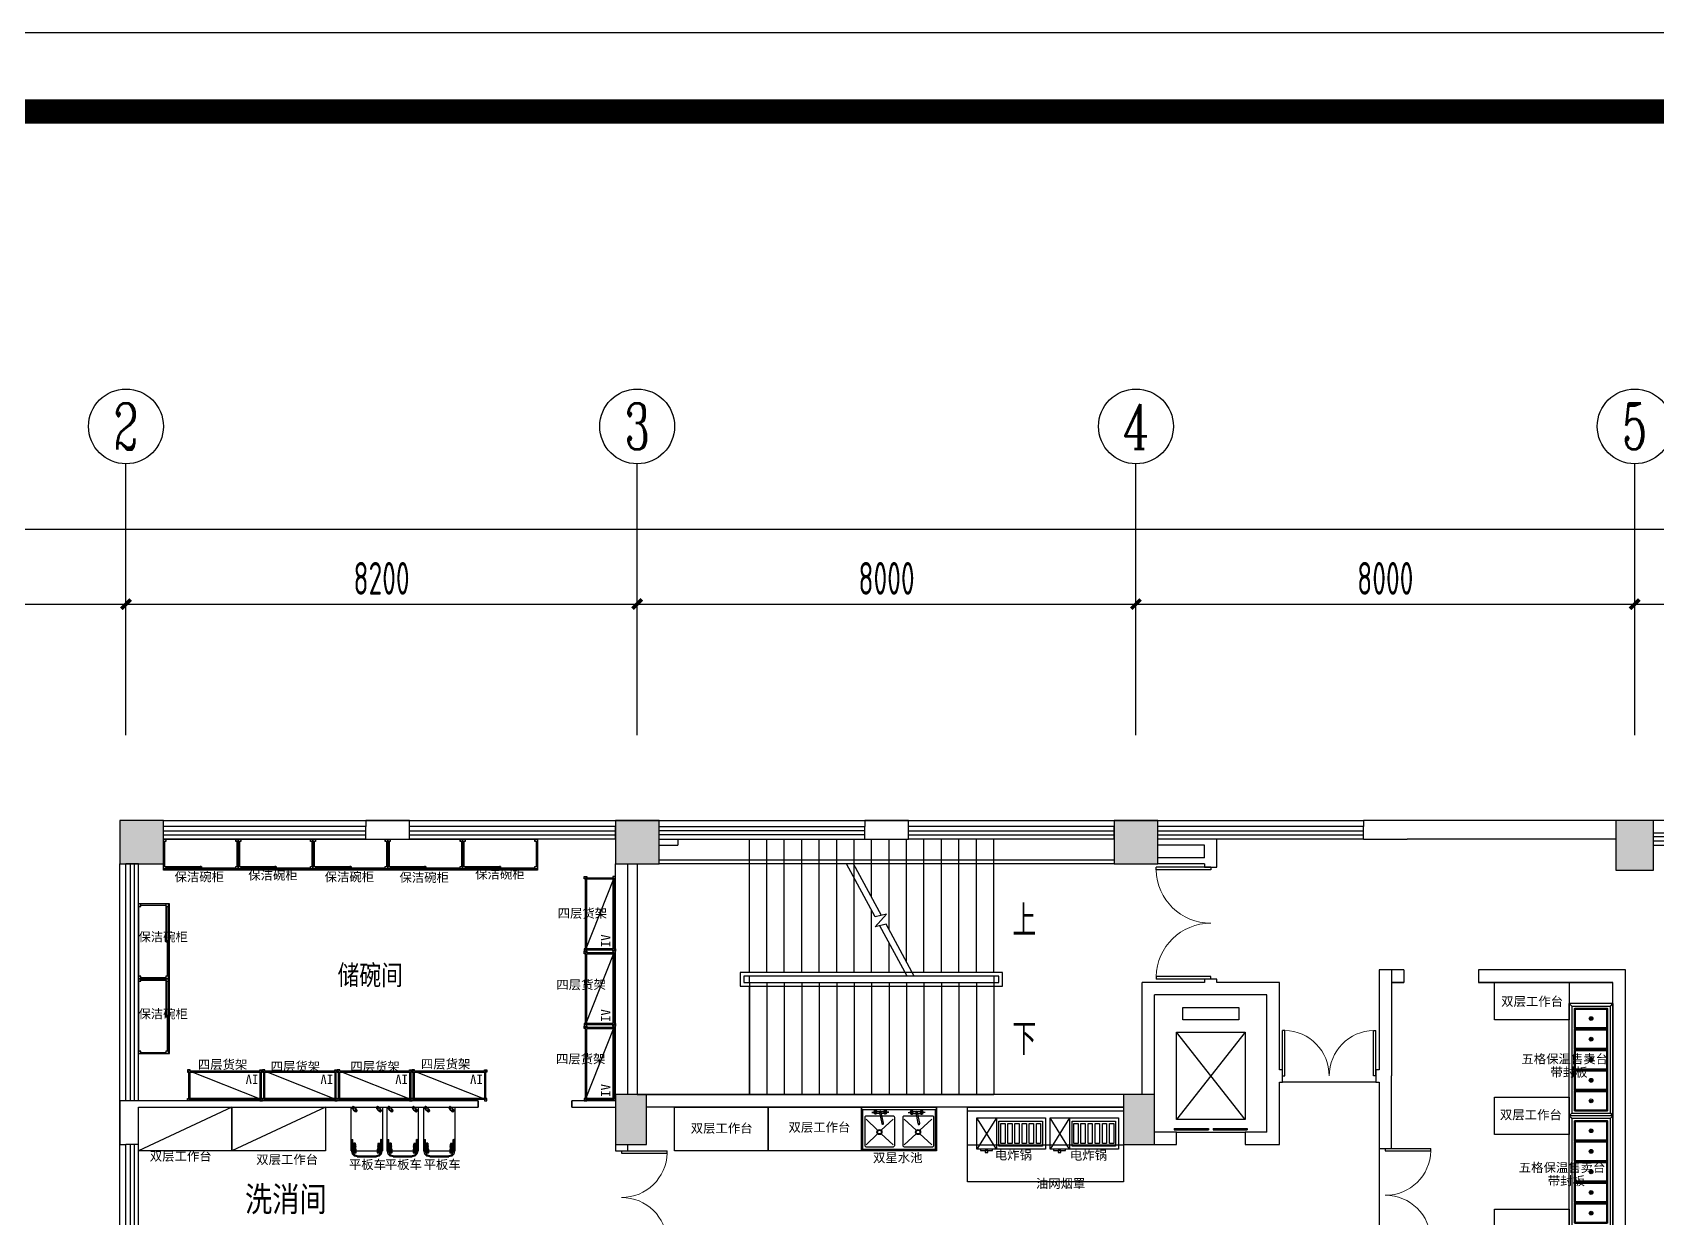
# Model space of a CAD drawing. Extents: x 1159254 to 1730927, y -477824 to -383968.
# Drawn here: x 1403470 to 1429519, y -402977 to -383968 of the extents above; entities that cross this region are included whole.
import ezdxf
from ezdxf.enums import TextEntityAlignment as Align

# ---------------------------------------------------------------- set-up
doc = ezdxf.new("R2010")
doc.units = 0
doc.header["$LTSCALE"] = 1000
for name, pattern in [('DASH', [0.35, 0.25, -0.1]), ('DASHEDX2', [1.5, 1, -0.5]), ('DIVIDE', [31.75, 12.7, -6.35, 0, -6.35, 0, -6.35])]:
    doc.linetypes.add(name, pattern=pattern)
for name, color, linetype in [('AXIS', 3, 'Continuous'), ('AXIS_TEXT', 7, 'Continuous'), ('COLUMN', 2, 'Continuous'), ('DIM_SYMB', 3, 'Continuous'), ('EVTR', 4, 'Continuous'), ('PUB_HATCH', 8, 'Continuous'), ('PUB_TEXT', 7, 'Continuous'), ('ROOM_NAME', 7, 'Continuous'), ('SB', 7, 'Continuous'), ('STAIR', 4, 'Continuous'), ('WALL', 6, 'Continuous'), ('WINDOW', 4, 'Continuous'), ('WS_厨房设备', 1, 'Continuous'), ('产品文字', 7, 'Continuous'), ('厨房布置', 4, 'Continuous'), ('厨房设备', 7, 'Continuous'), ('外框', 7, 'Continuous'), ('布局', 7, 'Continuous')]:
    doc.layers.add(name, color=color, linetype=linetype)
doc.styles.add('_TCH_AXIS', font='COMPLEX', dxfattribs={"width": 0.8, "bigfont": 'TSSDCHN'})
doc.styles.add('_TCH_DIM', font='TSSDENG', dxfattribs={"width": 0.8, "bigfont": 'TSSDCHN'})
doc.styles.add('_TCH_DIM_T3', font='TSSDENG', dxfattribs={"width": 0.64, "bigfont": 'TSSDCHN'})
doc.styles.add('COMPLEX', font='COMPLEX')
doc.styles.get("Standard").update_dxf_attribs({"font": '', "width": 0.8})
doc.styles.add('WMF-宋体1', font='')
doc.styles.add('宋体', font='', dxfattribs={"width": 0.8})
doc.styles.get('Standard').set_extended_font_data('SimSun')
doc.styles.get('WMF-宋体1').set_extended_font_data('SimSun')
doc.styles.get('宋体').set_extended_font_data('NSimSun')
doc.dimstyles.new('_TCH_ARCH&&150', dxfattribs={"dimtxt": 525, "dimasz": 150, "dimexe": 375, "dimexo": 450, "dimgap": 150, "dimtad": 1, "dimdec": 0, "dimzin": 0, "dimdsep": 46, "dimtxsty": '_TCH_DIM_T3', "dimblk": 'ARCHTICK', "dimcen": 0.09, "dimclrt": 7, "dimazin": 2, "dimtfac": 1, "dimtdec": 0, "dimtix": 1, "dimtmove": 2, "dimatfit": 3, "dimfxl": 0, "dimtolj": 1, "dimtzin": 0, "dimarcsym": 0})

# ---------------------------------------------------------------- blocks, each defined once
blk = doc.blocks.new('A$C0C1A3934')
at = {"color": 1}
blk.add_line((312, 0), (312, 500), dxfattribs=at)
for points in [[(248, 500), (57, 500), (57, 521), (248, 521)], [(175, 521), (130, 521), (130, 555), (175, 555)]]:
    blk.add_lwpolyline(points, close=True, dxfattribs=at)
at = {"layer": 'SB', "color": 1}
for points in [[(1100, 500), (0, 500), (0, 0), (1100, 0)], [(1050, 450), (353, 450), (353, 50), (1050, 50)], [(450, 407), (382, 407), (382, 90), (450, 90)], [(564, 407), (496, 407), (496, 90), (564, 90)], [(678, 407), (610, 407), (610, 90), (678, 90)], [(792, 407), (725, 407), (725, 90), (792, 90)], [(907, 407), (839, 407), (839, 90), (907, 90)], [(1021, 407), (953, 407), (953, 90), (1021, 90)]]:
    blk.add_lwpolyline(points, close=True, dxfattribs=at)
at = {"layer": '布局', "color": 1, "linetype": 'DASHEDX2', "ltscale": 50}
for p, q in [((312, 500), (0, 0)), ((312, 0), (0, 500))]:
    blk.add_line(p, q, dxfattribs=at)
blk = doc.blocks.new('水龙头')
at = {"color": 252}
for p, q in [((-136, -15), (-90, -14)), ((-136, -18), (-90, -19)), ((-52, -2), (-4, -2)), ((-52, -31), (-6, -31)), ((4, -2), (51, -2)), ((12, -31), (51, -31)), ((23, -194), (26, -209)), ((49, -204), (46, -189)), ((136, -15), (90, -14)), ((136, -18), (90, -19))]:
    blk.add_line(p, q, dxfattribs=at)
for points in [[(13, -7), (0, 0), (-14, -8), (-14, -25), (-7, -29)], [(11, -26), (13, -25), (13, -7)]]:
    blk.add_lwpolyline(points, dxfattribs=at)
blk.add_lwpolyline([(26, -194), (-9, -18, -1.00756), (9, -15), (43, -190)], format="xyb", dxfattribs=at)
for centre in [(-78, -16), (77, -16)]:
    blk.add_circle(centre, 10.9, dxfattribs=at)
for centre, radius, start, end in [((-78, -16), 27.5, 36.2116, 175.3449), ((77, -16), 27.5, 4.6931, 143.7884), ((-136, -16), 1, 91.3387, 171.564), ((-132, -16), 4.53, 171.564, 188.436), ((-136, -17), 1, 188.436, 268.6613), ((-78, -16), 27.5, 184.6551, 323.7884), ((-78, -16), 16, 189.0003, 170.9997), ((-77, -16), 12.9, 168.3562, 191.6438), ((-52, 3), 5, 216.2116, 270), ((-52, -36), 5, 90, 143.7884), ((51, 3), 5, 270, 323.7884), ((51, -36), 5, 36.2116, 90), ((77, -16), 27.5, 216.2116, 355.3069), ((77, -16), 16, 9.0664, 350.9336), ((77, -16), 12.9, 348.3562, 11.6438), ((136, -16), 1, 8.436, 88.6613), ((136, -17), 1, 271.3387, 351.564), ((132, -16), 4.53, 351.564, 8.436)]:
    blk.add_arc(centre, radius, start, end, dxfattribs=at)
for centre, start_param, end_param in [((34, -192), 5.611234, 10.096729), ((34, -190), 6.955136, 8.752827), ((37, -206), 0, 3.141593)]:
    blk.add_ellipse(centre, major_axis=(-11.3, -2.2), ratio=0.233596, start_param=start_param, end_param=end_param, dxfattribs=at)
blk = doc.blocks.new('Custom_37')
at = {"color": 252, "linetype": 'Continuous', "ltscale": 2}
for p, q in [((30, 680), (10, 700)), ((1190, 680), (1210, 700))]:
    blk.add_line(p, q, dxfattribs=at)
at = {"color": 252}
for p, q in [((85, 605), (277, 428)), ((333, 428), (525, 605)), ((705, 605), (897, 428)), ((953, 428), (1135, 605)), ((85, 195), (277, 372)), ((333, 372), (530, 195)), ((705, 195), (897, 372)), ((953, 372), (1135, 195))]:
    blk.add_line(p, q, dxfattribs=at)
for points in [[(10, 700), (1210, 700), (1210, 0), (10, 0)], [(10, 0), (1210, 0), (1210, 40), (10, 40)]]:
    blk.add_lwpolyline(points, close=True)
at = {"color": 252, "linetype": 'Continuous', "ltscale": 2}
blk.add_lwpolyline([(30, 40), (30, 680), (1190, 680), (1190, 40)], dxfattribs=at)
at = {"color": 30}
for points in [[(530, 635), (70, 635, 0.414214), (50, 615), (50, 165, 0.414214), (70, 145), (530, 145, 0.414214), (550, 165), (550, 615, 0.414214)], [(1140, 635), (700, 635, 0.414214), (680, 615), (680, 165, 0.414214), (700, 145), (1140, 145, 0.414214), (1160, 165), (1160, 615, 0.414214)]]:
    blk.add_lwpolyline(points, format="xyb", close=True, dxfattribs=at)
at = {"color": 252}
for centre, radius in [((305, 400), 40), ((305, 400), 30), ((925, 400), 40), ((925, 400), 30)]:
    blk.add_circle(centre, radius, dxfattribs=at)
at = {"color": 1, "rotation": 180}
for p in [(327, 69), (909, 67)]:
    blk.add_blockref('水龙头', p, dxfattribs=at)
blk = doc.blocks.new('*U45')
at = {"linetype": 'Continuous'}
for p, q in [((0, 0), (0, 700)), ((0, 700), (1500, 700)), ((1500, 700), (1500, 0)), ((1500, 0), (0, 0))]:
    blk.add_line(p, q, dxfattribs=at)
blk = doc.blocks.new('*U119')
at = {"color": 252, "linetype": 'DIVIDE', "ltscale": 3}
blk.add_line((0, 0), (1500, 700), dxfattribs=at)
at = {"linetype": 'Continuous'}
for p, q in [((0, 0), (0, 700)), ((0, 700), (1500, 700)), ((1500, 700), (1500, 0)), ((1500, 0), (0, 0))]:
    blk.add_line(p, q, dxfattribs=at)
blk = doc.blocks.new('Custom_44')
at = {"linetype": 'Continuous'}
for p, q in [((0, 0), (0, 500)), ((0, 500), (1200, 500)), ((1200, 500), (1200, 0)), ((1200, 0), (0, 0))]:
    blk.add_line(p, q, dxfattribs=at)
at = {"color": 252}
for p, q in [((0, 480), (40, 480)), ((0, 480), (1200, 480)), ((40, 440), (0, 440)), ((20, 40), (20, 440)), ((40, 480), (40, 440)), ((40, 478), (610, 478)), ((40, 478), (40, 460)), ((610, 460), (40, 460)), ((590, 440), (590, 458)), ((590, 458), (1160, 458)), ((1160, 440), (590, 440)), ((610, 478), (610, 460)), ((1160, 440), (1160, 480)), ((1200, 440), (1160, 440)), ((1180, 40), (1180, 440)), ((0, 40), (40, 40)), ((40, 0), (0, 0)), ((40, 40), (40, 0)), ((40, 20), (40, 38)), ((1160, 0), (1160, 40)), ((1160, 40), (1200, 40)), ((1160, 18), (1160, 0)), ((1200, 0), (1160, 0))]:
    blk.add_line(p, q, dxfattribs=at)
at = {"color": 2, "linetype": 'Continuous'}
blk.add_line((600, 500), (600, 430), dxfattribs=at)
at = {"color": 252, "linetype": 'Continuous'}
blk.add_line((1160, 458), (1160, 440), dxfattribs=at)
blk = doc.blocks.new('Custom_68')
for p, q in [((20, 20), (20, 480)), ((20, 480), (1180, 480)), ((1180, 480), (1180, 20)), ((1180, 20), (20, 20))]:
    blk.add_line(p, q)
at = {"color": 252, "linetype": 'Continuous', "ltscale": 3}
blk.add_line((20, 480), (1180, 20), dxfattribs=at)
at = {"color": 252}
for p, q in [((40, 40), (40, 460)), ((40, 40), (40, 460)), ((40, 460), (1160, 460)), ((1160, 460), (1160, 40)), ((1160, 40), (40, 40))]:
    blk.add_line(p, q, dxfattribs=at)
for points in [[(40, 480), (40, 500), (0, 500), (0, 460), (20, 460)], [(1160, 480), (1160, 500), (1200, 500), (1200, 460), (1180, 460)], [(40, 20), (40, 0), (0, 0), (0, 40), (20, 40)], [(1160, 20), (1160, 0), (1200, 0), (1200, 40), (1180, 40)]]:
    blk.add_lwpolyline(points, dxfattribs=at)
blk.add_text('IV', height=150).set_placement((66, 80))
blk = doc.blocks.new('带刹车脚轮')
h = blk.add_hatch(color=252)
h.dxf.hatch_style = 1
h.paths.add_polyline_path([(-11, -35), (-15, -35), (-15, -46), (-11, -50)])
h.paths.add_polyline_path([(15, -35), (11, -35), (11, -50), (15, -46)])
h.paths.add_polyline_path([(-11, 50), (-15, 46), (-15, 35), (-11, 35)])
h.paths.add_polyline_path([(15, 46), (11, 50), (11, 35), (15, 35)])
at = {"color": 252}
for p, q in [((-11, 50), (-11, 35)), ((-8, 50), (-8, 35)), ((-4, 50), (-4, 35)), ((0, 50), (0, 35)), ((0, 50), (0, 35)), ((4, 50), (4, 35)), ((8, 50), (8, 35)), ((11, 50), (11, 35)), ((-11, -50), (-11, -35)), ((-8, -35), (-8, -50)), ((-4, -35), (-4, -50)), ((0, -35), (0, -50)), ((0, -35), (0, -50)), ((4, -35), (4, -50)), ((8, -35), (8, -50)), ((11, -50), (11, -35))]:
    blk.add_line(p, q, dxfattribs=at)
at = {"color": 252, "linetype": 'Continuous'}
for p, q in [((-14, -59), (-14, -93)), ((-7, -59), (-7, -93)), ((0, -59), (0, -93)), ((7, -59), (7, -93)), ((14, -59), (14, -93))]:
    blk.add_line(p, q, dxfattribs=at)
blk.add_lwpolyline([(-22, -42), (-20, -40), (-20, 1), (20, 1), (20, -40), (22, -42), (25, -42), (27, -44), (27, -99), (25, -101), (-26, -101), (-28, -99), (-28, -44), (-26, -42), (-22, -42)], dxfattribs=at)
at = {"color": 252}
for points in [[(-20, 15), (-20, 33), (-18, 35), (18, 35), (20, 33), (20, 15)], [(-15, 35), (-15, 46), (-11, 50), (11, 50), (15, 46), (15, 35)], [(20, -15), (20, -33), (18, -35), (-18, -35), (-20, -33), (-20, -15)], [(15, -35), (15, -46), (11, -50), (-11, -50), (-15, -46), (-15, -35)]]:
    blk.add_lwpolyline(points, dxfattribs=at)
for radius in [25, 19.6]:
    blk.add_circle((0, 0), radius, dxfattribs=at)
blk = doc.blocks.new('脚轮')
h = blk.add_hatch(color=252)
h.dxf.hatch_style = 1
h.paths.add_polyline_path([(-11, -35), (-15, -35), (-15, -46), (-11, -50)])
h.paths.add_polyline_path([(15, -35), (11, -35), (11, -50), (15, -46)])
h.paths.add_polyline_path([(-11, 50), (-15, 46), (-15, 35), (-11, 35)])
h.paths.add_polyline_path([(15, 46), (11, 50), (11, 35), (15, 35)])
at = {"color": 252}
for p, q in [((-11, 50), (-11, 35)), ((-8, 50), (-8, 35)), ((-4, 50), (-4, 35)), ((0, 50), (0, 35)), ((0, 50), (0, 35)), ((4, 50), (4, 35)), ((8, 50), (8, 35)), ((11, 50), (11, 35)), ((-11, -50), (-11, -35)), ((-8, -35), (-8, -50)), ((-4, -35), (-4, -50)), ((0, -35), (0, -50)), ((0, -35), (0, -50)), ((4, -35), (4, -50)), ((8, -35), (8, -50)), ((11, -50), (11, -35))]:
    blk.add_line(p, q, dxfattribs=at)
for points in [[(-20, 15), (-20, 33), (-18, 35), (18, 35), (20, 33), (20, 15)], [(-15, 35), (-15, 46), (-11, 50), (11, 50), (15, 46), (15, 35)], [(20, -15), (20, -33), (18, -35), (-18, -35), (-20, -33), (-20, -15)], [(15, -35), (15, -46), (11, -50), (-11, -50), (-15, -46), (-15, -35)]]:
    blk.add_lwpolyline(points, dxfattribs=at)
for radius in [25, 19.6]:
    blk.add_circle((0, 0), radius, dxfattribs=at)
blk = doc.blocks.new('Custom_94')
for p, q in [((52, 788), (20, 756)), ((96, 800), (52, 788)), ((96, 800), (404, 800)), ((448, 788), (404, 800)), ((480, 756), (448, 788)), ((0, 700), (500, 700)), ((0, 700), (0, 700)), ((0, 700), (0, 0)), ((20, 756), (8, 711)), ((8, 711), (8, 668)), ((8, 668), (11, 661)), ((11, 661), (19, 658)), ((19, 658), (26, 661)), ((26, 661), (29, 668)), ((38, 745), (29, 711)), ((29, 711), (29, 668)), ((62, 770), (38, 745)), ((96, 779), (62, 770)), ((96, 779), (404, 779)), ((438, 770), (404, 779)), ((462, 745), (438, 770)), ((471, 711), (462, 745)), ((471, 711), (471, 668)), ((471, 668), (474, 661)), ((474, 661), (481, 658)), ((492, 711), (480, 756)), ((481, 658), (489, 661)), ((489, 661), (492, 668)), ((492, 711), (492, 668)), ((500, 679), (492, 679)), ((500, 0), (500, 700)), ((0, 0), (500, 0))]:
    blk.add_line(p, q)
at = {"color": 252}
for p, q in [((10, 663), (10, 522)), ((27, 663), (27, 522)), ((473, 663), (473, 522)), ((490, 663), (490, 522))]:
    blk.add_line(p, q, dxfattribs=at)
for centre, radius, start, end in [((18, 528), 10.5, 216.2302, 323.7698), ((482, 525), 9.09, 200.6774, 339.3226)]:
    blk.add_arc(centre, radius, start, end, dxfattribs=at)
at = {"color": 252, "rotation": 180}
for p in [(53, 631), (444, 632)]:
    blk.add_blockref('带刹车脚轮', p, dxfattribs=at)
at = {"rotation": 315}
for p in [(53, 33), (444, 33)]:
    blk.add_blockref('脚轮', p, dxfattribs=at)
blk = doc.blocks.new('*U134')
at = {"color": 252}
for p, q in [((0, 613), (2500, 613)), ((0, 63), (2500, 63))]:
    blk.add_line(p, q, dxfattribs=at)
blk.add_lwpolyline([(0, 1200), (2500, 1200), (2500, 0), (0, 0)], close=True, dxfattribs=at)
blk = doc.blocks.new('*U133')
at = {"linetype": 'Continuous'}
for p, q in [((0, 0), (0, 600)), ((0, 600), (1200, 600)), ((1200, 600), (1200, 0)), ((1200, 0), (0, 0))]:
    blk.add_line(p, q, dxfattribs=at)
blk = doc.blocks.new('Custom_78')
for p, q in [((40, 660), (0, 700)), ((0, 700), (1800, 700)), ((0, 0), (0, 700)), ((0, 700), (40, 660)), ((1800, 700), (1760, 660)), ((1800, 700), (1760, 660)), ((1800, 0), (1800, 700)), ((1800, 0), (0, 0)), ((1760, 40), (1800, 0)), ((1760, 40), (1800, 0))]:
    blk.add_line(p, q)
at = {"color": 253}
for p, q in [((1760, 660), (40, 660)), ((40, 660), (40, 40)), ((1760, 660), (1760, 40)), ((0, 0), (40, 40)), ((40, 40), (0, 0)), ((40, 40), (1760, 40))]:
    blk.add_line(p, q, dxfattribs=at)
at = {"color": 252}
for p, q in [((232, 379), (232, 321)), ((248, 379), (248, 321)), ((562, 379), (562, 321)), ((578, 379), (578, 321)), ((892, 379), (892, 321)), ((908, 379), (908, 321)), ((1222, 379), (1222, 321)), ((1238, 379), (1238, 321)), ((1552, 379), (1552, 321)), ((1568, 379), (1568, 321))]:
    blk.add_line(p, q, dxfattribs=at)
for points in [[(85, 615), (395, 615, -0.414214), (405, 605), (405, 95, -0.414214), (395, 85), (85, 85, -0.414214), (75, 95), (75, 605, -0.414214)], [(100, 600), (380, 600, -0.414214), (390, 590), (390, 110, -0.414214), (380, 100), (100, 100, -0.414214), (90, 110), (90, 590, -0.414214)], [(415, 615), (725, 615, -0.414214), (735, 605), (735, 95, -0.414214), (725, 85), (415, 85, -0.414214), (405, 95), (405, 605, -0.414214)], [(430, 600), (710, 600, -0.414214), (720, 590), (720, 110, -0.414214), (710, 100), (430, 100, -0.414214), (420, 110), (420, 590, -0.414214)], [(745, 615), (1055, 615, -0.414214), (1065, 605), (1065, 95, -0.414214), (1055, 85), (745, 85, -0.414214), (735, 95), (735, 605, -0.414214)], [(760, 600), (1040, 600, -0.414214), (1050, 590), (1050, 110, -0.414214), (1040, 100), (760, 100, -0.414214), (750, 110), (750, 590, -0.414214)], [(1075, 615), (1385, 615, -0.414214), (1395, 605), (1395, 95, -0.414214), (1385, 85), (1075, 85, -0.414214), (1065, 95), (1065, 605, -0.414214)], [(1090, 600), (1370, 600, -0.414214), (1380, 590), (1380, 110, -0.414214), (1370, 100), (1090, 100, -0.414214), (1080, 110), (1080, 590, -0.414214)], [(1405, 615), (1715, 615, -0.414214), (1725, 605), (1725, 95, -0.414214), (1715, 85), (1405, 85, -0.414214), (1395, 95), (1395, 605, -0.414214)], [(1420, 600), (1700, 600, -0.414214), (1710, 590), (1710, 110, -0.414214), (1700, 100), (1420, 100, -0.414214), (1410, 110), (1410, 590, -0.414214)]]:
    blk.add_lwpolyline(points, format="xyb", close=True, dxfattribs=at)
for centre in [(240, 350), (570, 350), (900, 350), (1230, 350), (1560, 350)]:
    blk.add_circle(centre, 30, dxfattribs=at)
blk = doc.blocks.new('_ArchTick')
at = {"color": 0, "linetype": 'ByBlock', "const_width": 0.4}
blk.add_lwpolyline([(-0.5, -0.5), (0.5, 0.5)], dxfattribs=at)
blk = doc.blocks.new('*D173')
at = {"layer": 'AXIS', "color": 0, "lineweight": -2, "transparency": 16777216}
for p, q in [((1396969, -394791), (1396969, -392762)), ((1404969, -394791), (1404969, -392762)), ((1396969, -393137), (1404969, -393137))]:
    blk.add_line(p, q, dxfattribs=at)
at = {"layer": 'Defpoints', "color": 0, "transparency": 16777216}
for p in [(1404969, -393137), (1396969, -395241), (1404969, -395241)]:
    blk.add_point(p, dxfattribs=at)
at = {"layer": 'AXIS', "color": 0, "lineweight": -2, "transparency": 16777216, "xscale": 150, "yscale": 150, "zscale": 150, "rotation": 180}
blk.add_blockref('_ArchTick', (1396969, -393137), dxfattribs=at)
at = {"layer": 'AXIS', "color": 0, "lineweight": -2, "transparency": 16777216, "xscale": 150, "yscale": 150, "zscale": 150}
blk.add_blockref('_ArchTick', (1404969, -393137), dxfattribs=at)
at = {"layer": 'AXIS', "color": 7, "transparency": 16777216, "insert": (1400969, -392724), "char_height": 525, "attachment_point": 5, "style": '_TCH_DIM_T3'}
blk.add_mtext('\\A1;8000', dxfattribs=at)
blk = doc.blocks.new('*D174')
at = {"layer": 'AXIS', "color": 0, "lineweight": -2, "transparency": 16777216}
for p, q in [((1404969, -394791), (1404969, -392762)), ((1413169, -394791), (1413169, -392762)), ((1404969, -393137), (1413169, -393137))]:
    blk.add_line(p, q, dxfattribs=at)
at = {"layer": 'Defpoints', "color": 0, "transparency": 16777216}
for p in [(1413169, -393137), (1404969, -395241), (1413169, -395241)]:
    blk.add_point(p, dxfattribs=at)
at = {"layer": 'AXIS', "color": 0, "lineweight": -2, "transparency": 16777216, "xscale": 150, "yscale": 150, "zscale": 150, "rotation": 180}
blk.add_blockref('_ArchTick', (1404969, -393137), dxfattribs=at)
at = {"layer": 'AXIS', "color": 0, "lineweight": -2, "transparency": 16777216, "xscale": 150, "yscale": 150, "zscale": 150}
blk.add_blockref('_ArchTick', (1413169, -393137), dxfattribs=at)
at = {"layer": 'AXIS', "color": 7, "transparency": 16777216, "insert": (1409069, -392724), "char_height": 525, "attachment_point": 5, "style": '_TCH_DIM_T3'}
blk.add_mtext('\\A1;8200', dxfattribs=at)
blk = doc.blocks.new('*D175')
at = {"layer": 'AXIS', "color": 0, "lineweight": -2, "transparency": 16777216}
for p, q in [((1413169, -394791), (1413169, -392762)), ((1421169, -394791), (1421169, -392762)), ((1413169, -393137), (1421169, -393137))]:
    blk.add_line(p, q, dxfattribs=at)
at = {"layer": 'Defpoints', "color": 0, "transparency": 16777216}
for p in [(1421169, -393137), (1413169, -395241), (1421169, -395241)]:
    blk.add_point(p, dxfattribs=at)
at = {"layer": 'AXIS', "color": 0, "lineweight": -2, "transparency": 16777216, "xscale": 150, "yscale": 150, "zscale": 150, "rotation": 180}
blk.add_blockref('_ArchTick', (1413169, -393137), dxfattribs=at)
at = {"layer": 'AXIS', "color": 0, "lineweight": -2, "transparency": 16777216, "xscale": 150, "yscale": 150, "zscale": 150}
blk.add_blockref('_ArchTick', (1421169, -393137), dxfattribs=at)
at = {"layer": 'AXIS', "color": 7, "transparency": 16777216, "insert": (1417169, -392724), "char_height": 525, "attachment_point": 5, "style": '_TCH_DIM_T3'}
blk.add_mtext('\\A1;8000', dxfattribs=at)
blk = doc.blocks.new('*D176')
at = {"layer": 'AXIS', "color": 0, "lineweight": -2, "transparency": 16777216}
for p, q in [((1421169, -394791), (1421169, -392762)), ((1429169, -394791), (1429169, -392762)), ((1421169, -393137), (1429169, -393137))]:
    blk.add_line(p, q, dxfattribs=at)
at = {"layer": 'Defpoints', "color": 0, "transparency": 16777216}
for p in [(1429169, -393137), (1421169, -395241), (1429169, -395241)]:
    blk.add_point(p, dxfattribs=at)
at = {"layer": 'AXIS', "color": 0, "lineweight": -2, "transparency": 16777216, "xscale": 150, "yscale": 150, "zscale": 150, "rotation": 180}
blk.add_blockref('_ArchTick', (1421169, -393137), dxfattribs=at)
at = {"layer": 'AXIS', "color": 0, "lineweight": -2, "transparency": 16777216, "xscale": 150, "yscale": 150, "zscale": 150}
blk.add_blockref('_ArchTick', (1429169, -393137), dxfattribs=at)
at = {"layer": 'AXIS', "color": 7, "transparency": 16777216, "insert": (1425169, -392724), "char_height": 525, "attachment_point": 5, "style": '_TCH_DIM_T3'}
blk.add_mtext('\\A1;8000', dxfattribs=at)
blk = doc.blocks.new('*D177')
at = {"layer": 'AXIS', "color": 0, "lineweight": -2, "transparency": 16777216}
for p, q in [((1429169, -394791), (1429169, -392762)), ((1437169, -394791), (1437169, -392762)), ((1429169, -393137), (1437169, -393137))]:
    blk.add_line(p, q, dxfattribs=at)
at = {"layer": 'Defpoints', "color": 0, "transparency": 16777216}
for p in [(1437169, -393137), (1429169, -395241), (1437169, -395241)]:
    blk.add_point(p, dxfattribs=at)
at = {"layer": 'AXIS', "color": 0, "lineweight": -2, "transparency": 16777216, "xscale": 150, "yscale": 150, "zscale": 150, "rotation": 180}
blk.add_blockref('_ArchTick', (1429169, -393137), dxfattribs=at)
at = {"layer": 'AXIS', "color": 0, "lineweight": -2, "transparency": 16777216, "xscale": 150, "yscale": 150, "zscale": 150}
blk.add_blockref('_ArchTick', (1437169, -393137), dxfattribs=at)
at = {"layer": 'AXIS', "color": 7, "transparency": 16777216, "insert": (1433169, -392724), "char_height": 525, "attachment_point": 5, "style": '_TCH_DIM_T3'}
blk.add_mtext('\\A1;8000', dxfattribs=at)
blk = doc.blocks.new('*D183')
at = {"layer": 'AXIS', "color": 0, "lineweight": -2, "transparency": 16777216}
for p, q in [((1396869, -394791), (1396869, -391562)), ((1477169, -394791), (1477169, -391562)), ((1396869, -391937), (1477169, -391937))]:
    blk.add_line(p, q, dxfattribs=at)
at = {"layer": 'Defpoints', "color": 0, "transparency": 16777216}
for p in [(1477169, -391937), (1396869, -395241), (1477169, -395241)]:
    blk.add_point(p, dxfattribs=at)
at = {"layer": 'AXIS', "color": 0, "lineweight": -2, "transparency": 16777216, "xscale": 150, "yscale": 150, "zscale": 150, "rotation": 180}
blk.add_blockref('_ArchTick', (1396869, -391937), dxfattribs=at)
at = {"layer": 'AXIS', "color": 0, "lineweight": -2, "transparency": 16777216, "xscale": 150, "yscale": 150, "zscale": 150}
blk.add_blockref('_ArchTick', (1477169, -391937), dxfattribs=at)
at = {"layer": 'AXIS', "color": 7, "transparency": 16777216, "insert": (1437019, -391524), "char_height": 525, "attachment_point": 5, "style": '_TCH_DIM_T3'}
blk.add_mtext('\\A1;80300', dxfattribs=at)
blk = doc.blocks.new('_FZH')
blk.add_lwpolyline([(-0.5, -0.5), (0.5, -0.5), (0.5, 0.5), (-0.5, 0.5)], close=True)
at = {"layer": 'PUB_HATCH'}
blk.add_solid([(-0.5, -0.5), (0.5, -0.5), (-0.5, 0.5), (0.5, 0.5)], dxfattribs=at)
blk = doc.blocks.new('$TCHSYS$WIN2D')
for p, q in [((-0.5, 0.5), (0.5, 0.5)), ((-0.5, 0.5), (-0.5, -0.5)), ((0.5, 0.5), (0.5, -0.5)), ((0.5, 0.1667), (-0.5, 0.1667)), ((0.5, -0.1667), (-0.5, -0.1667)), ((-0.5, -0.5), (0.5, -0.5))]:
    blk.add_line(p, q)
blk = doc.blocks.new('$DorLib2D$00000002')
for p, q in [((-0.5, 0), (-0.5, 0.4875)), ((-0.475, 0.4875), (-0.5, 0.4875)), ((-0.475, 0), (-0.475, 0.4875)), ((0.475, 0), (0.475, 0.4875)), ((0.475, 0.4875), (0.5, 0.4875)), ((0.5, 0), (0.5, 0.4875)), ((-0.5, 0), (-0.475, 0)), ((0.5, 0), (0.475, 0))]:
    blk.add_line(p, q)
at = {"lineweight": 13}
for centre, start, end in [((-0.4875, 0), 0, 88.53072), ((0.4875, 0), 91.46928, 180)]:
    blk.add_arc(centre, 0.4875, start, end, dxfattribs=at)
blk = doc.blocks.new('$DORLIB2D$00000127')
at = {"color": 0}
for points in [[(-0.533, 0.795), (-0.533, 0.69)], [(-0.033, 0.795), (-0.533, 0.795)], [(-0.033, 0.795), (-0.033, 0.69)], [(0.533, 0.795), (0.033, 0.795)], [(0.033, 0.795), (0.033, 0.69)], [(0.533, 0.795), (0.533, 0.69)], [(-0.033, 0.69), (-0.533, 0.69)], [(0.5, 0.5), (-0.5, 0.5)], [(0.533, 0.69), (0.033, 0.69)]]:
    blk.add_lwpolyline(points, dxfattribs=at)
blk = doc.blocks.new('_AXISO')
blk.add_circle((0, 0), 0.5)
at = {"layer": 'AXIS_TEXT', "style": 'COMPLEX', "width": 1.041667}
blk.add_attdef('A', text='', height=0.56, dxfattribs=at).set_placement((-0.25, -0.28), (0.25, -0.28), align=Align.FIT)
blk = doc.blocks.new('$WINLIB2D$00000001')
at = {"color": 0}
for points in [[(-0.5, 0.5), (-0.5, -0.5)], [(-0.5, 0.5), (0.5, 0.5)], [(0.5, -0.5), (0.5, 0.5)], [(0.5, 0.167), (-0.5, 0.167)], [(0.5, -0.167), (-0.5, -0.167)], [(-0.5, -0.5), (0.5, -0.5)]]:
    blk.add_lwpolyline(points, dxfattribs=at)

msp = doc.modelspace()

# ---------------------------------------------------------------- linework, layer by layer
for p, q in [((1405569.5, -396605.7), (1424819.5, -396605.7)), ((1404869.5, -416755.7), (1404869.5, -397305.7))]:
    msp.add_line(p, q)
at = {"layer": 'AXIS'}
for p, q in [((1404969.5, -395240.5), (1404969.5, -390887)), ((1413169.5, -395240.5), (1413169.5, -390887)), ((1421169.5, -395240.5), (1421169.5, -390887)), ((1429169.5, -395240.5), (1429169.5, -390887))]:
    msp.add_line(p, q, dxfattribs=at)
at = {"layer": 'COLUMN'}
for p, q in [((1409519.5, -396605.7), (1408819.5, -396605.7)), ((1408819.5, -396605.7), (1408819.5, -396705.7)), ((1409519.5, -396705.7), (1409519.5, -396605.7)), ((1417519.5, -396605.7), (1416819.5, -396605.7)), ((1416819.5, -396605.7), (1416819.5, -396705.7)), ((1417519.5, -396705.7), (1417519.5, -396605.7)), ((1425519.5, -396605.7), (1424819.5, -396605.7)), ((1424819.5, -396605.7), (1424819.5, -396705.7)), ((1408819.5, -396905.7), (1409519.5, -396905.7)), ((1416819.5, -396905.7), (1417519.5, -396905.7)), ((1424819.5, -396905.7), (1425519.5, -396905.7)), ((1404969.5, -401105.7), (1404869.5, -401105.7)), ((1404869.5, -401105.7), (1404869.5, -401805.7)), ((1405169.5, -401805.7), (1405169.5, -401205.7)), ((1404869.5, -401805.7), (1404969.5, -401805.7))]:
    msp.add_line(p, q, dxfattribs=at)
at = {"layer": 'DIM_SYMB'}
for points in [[(1419029.5, -400105.7, 0, 0, 0), (1414069.5, -400105.7, 0, 0, 0), (1414069.5, -398205.7, 0, 0, 0), (1416479.5, -398205.7, 120, 0, 0), (1416929.5, -398205.7, 0, 0, 0)], [(1419029.5, -398205.7, 0, 0, 0), (1417659.5, -398205.7, 120, 0, 0), (1417209.5, -398205.7, 0, 0, 0)]]:
    msp.add_lwpolyline(points, format="xyseb", dxfattribs=at)
at = {"layer": 'EVTR'}
for p, q in [((1421919.5, -399805.7), (1421919.5, -399605.7)), ((1421919.5, -399605.7), (1422819.5, -399605.7)), ((1422819.5, -399805.7), (1421919.5, -399805.7)), ((1422819.5, -399605.7), (1422819.5, -399805.7)), ((1421819.5, -401405.7), (1421819.5, -400005.7)), ((1421819.5, -400005.7), (1422919.5, -400005.7)), ((1422919.5, -400005.7), (1421819.5, -401405.7)), ((1422919.5, -401405.7), (1421819.5, -400005.7)), ((1422919.5, -400005.7), (1422919.5, -401405.7)), ((1422919.5, -401405.7), (1421819.5, -401405.7))]:
    msp.add_line(p, q, dxfattribs=at)
at = {"layer": 'STAIR'}
for p, q in [((1414969.5, -399045.7), (1414969.5, -396905.7)), ((1414969.5, -399045.7), (1414969.5, -396905.7)), ((1415249.5, -399045.7), (1415249.5, -396905.7)), ((1415529.5, -399045.7), (1415529.5, -396905.7)), ((1415809.5, -399045.7), (1415809.5, -396905.7)), ((1416089.5, -399045.7), (1416089.5, -396905.7)), ((1416369.5, -399045.7), (1416369.5, -396905.7)), ((1416649.5, -399045.7), (1416649.5, -396905.7)), ((1416929.5, -397840.5), (1416929.5, -396905.7)), ((1417209.5, -398360.1), (1417209.5, -396905.7)), ((1417489.5, -398879.7), (1417489.5, -396905.7)), ((1417769.5, -399045.7), (1417769.5, -396905.7)), ((1418049.5, -399045.7), (1418049.5, -396905.7)), ((1418329.5, -399045.7), (1418329.5, -396905.7)), ((1418609.5, -399045.7), (1418609.5, -396905.7)), ((1418889.5, -399045.7), (1418889.5, -396905.7)), ((1420819.5, -397245.7), (1413519.5, -397245.7)), ((1413169.5, -397305.7), (1413169.5, -401005.7)), ((1420819.5, -397305.7), (1413519.5, -397305.7)), ((1416527.7, -397305.7), (1414969.5, -397305.7)), ((1416985.9, -398156.1), (1416527.7, -397305.7)), ((1418889.5, -397305.7), (1416641.3, -397305.7)), ((1417086.7, -398132.3), (1416641.3, -397305.7)), ((1416649.5, -397320.9), (1416649.5, -397305.7)), ((1416929.5, -399045.7), (1416929.5, -398051.3)), ((1417167.7, -398113.1), (1416985.9, -398156.1)), ((1416988.8, -398314), (1417167.7, -398113.1)), ((1417162.4, -398272.9), (1416988.8, -398314)), ((1417611.2, -399105.7), (1417162.4, -398272.9)), ((1417497.6, -399105.7), (1417061.7, -398296.7)), ((1417209.5, -399045.7), (1417209.5, -398570.9)), ((1419029.5, -399045.7), (1414819.5, -399045.7)), ((1414819.5, -399045.7), (1414819.5, -399265.7)), ((1419029.5, -399265.7), (1419029.5, -399045.7)), ((1414819.5, -399265.7), (1419029.5, -399265.7)), ((1418969.5, -399105.7), (1414879.5, -399105.7)), ((1414879.5, -399105.7), (1414879.5, -399205.7)), ((1414879.5, -399205.7), (1418969.5, -399205.7)), ((1417497.6, -399105.7), (1414969.5, -399105.7)), ((1414969.5, -399205.7), (1414969.5, -399105.7)), ((1414969.5, -399205.7), (1418889.5, -399205.7)), ((1414969.5, -399205.7), (1414969.5, -401005.7)), ((1414969.5, -401005.7), (1414969.5, -399265.7)), ((1415249.5, -399205.7), (1415249.5, -401005.7)), ((1415529.5, -399205.7), (1415529.5, -401005.7)), ((1415809.5, -399205.7), (1415809.5, -401005.7)), ((1416089.5, -399205.7), (1416089.5, -401005.7)), ((1416369.5, -399205.7), (1416369.5, -401005.7)), ((1416649.5, -399205.7), (1416649.5, -401005.7)), ((1416929.5, -399205.7), (1416929.5, -401005.7)), ((1417209.5, -399205.7), (1417209.5, -401005.7)), ((1417489.5, -399205.7), (1417489.5, -401005.7)), ((1418889.5, -399105.7), (1417611.2, -399105.7)), ((1417769.5, -399205.7), (1417769.5, -401005.7)), ((1418049.5, -399205.7), (1418049.5, -401005.7)), ((1418329.5, -399205.7), (1418329.5, -401005.7)), ((1418609.5, -399205.7), (1418609.5, -401005.7)), ((1418889.5, -399105.7), (1418889.5, -399205.7)), ((1418889.5, -399205.7), (1418889.5, -401005.7)), ((1418969.5, -399205.7), (1418969.5, -399105.7)), ((1413169.5, -401005.7), (1414969.5, -401005.7)), ((1414969.5, -401005.7), (1418889.5, -401005.7))]:
    msp.add_line(p, q, dxfattribs=at)
msp.add_lwpolyline([(1462080.2, -395129.1), (1462448.4, -396605.7), (1461469.5, -396605.7), (1429469.5, -396605.7)], dxfattribs=at)
at = {"layer": 'WALL'}
for p, q in [((1428869.5, -396605.7), (1425519.5, -396605.7)), ((1413519.5, -396905.7), (1413819.5, -396905.7)), ((1413819.5, -396905.7), (1413819.5, -397005.7)), ((1422469.5, -396905.7), (1421519.5, -396905.7)), ((1422469.5, -397305.7), (1422469.5, -396905.7)), ((1428869.5, -396905.7), (1425519.5, -396905.7)), ((1413519.5, -397005.7), (1413819.5, -397005.7)), ((1422269.5, -397005.7), (1421519.5, -397005.7)), ((1422269.5, -397205.7), (1421519.5, -397205.7)), ((1422269.5, -397205.7), (1422269.5, -397005.7)), ((1412819.5, -401005.7), (1412819.5, -397305.7)), ((1413019.5, -401005.7), (1413019.5, -397305.7)), ((1422269.5, -397305.7), (1421519.5, -397305.7)), ((1422269.5, -397305.7), (1422269.5, -397355.7)), ((1422269.5, -397355.7), (1422469.5, -397355.7)), ((1422469.5, -397355.7), (1422469.5, -397305.7)), ((1425069.5, -399005.7), (1425069.5, -400605.7)), ((1425269.5, -399005.7), (1425069.5, -399005.7)), ((1425269.5, -399005.7), (1425269.5, -400705.7)), ((1421269.5, -401005.7), (1421269.5, -399205.7)), ((1422269.5, -399205.7), (1421269.5, -399205.7)), ((1422469.5, -399155.7), (1422269.5, -399155.7)), ((1422269.5, -399155.7), (1422269.5, -399205.7)), ((1422469.5, -399205.7), (1422469.5, -399155.7)), ((1423469.5, -399205.7), (1422469.5, -399205.7)), ((1423469.5, -400605.7), (1423469.5, -399205.7)), ((1421469.5, -401005.7), (1421469.5, -399405.7)), ((1422369.5, -399405.7), (1421469.5, -399405.7)), ((1423269.5, -399405.7), (1422369.5, -399405.7)), ((1423269.5, -400705.7), (1423269.5, -399405.7)), ((1423519.5, -400605.7), (1423469.5, -400605.7)), ((1423519.5, -400805.7), (1423519.5, -400605.7)), ((1425069.5, -400605.7), (1425019.5, -400605.7)), ((1425019.5, -400605.7), (1425019.5, -400805.7)), ((1423269.5, -401605.7), (1423269.5, -400705.7)), ((1423469.5, -400805.7), (1423519.5, -400805.7)), ((1423469.5, -401805.7), (1423469.5, -400805.7)), ((1425019.5, -400805.7), (1425069.5, -400805.7)), ((1425069.5, -400805.7), (1425069.5, -401870.7)), ((1425269.5, -401870.7), (1425269.5, -400705.7)), ((1410619.5, -401105.7), (1405169.5, -401105.7)), ((1410619.5, -401205.7), (1410619.5, -401105.7)), ((1412819.5, -401105.7), (1412119.5, -401105.7)), ((1412119.5, -401105.7), (1412119.5, -401205.7)), ((1420969.5, -401005.7), (1413319.5, -401005.7)), ((1405169.5, -401205.7), (1410619.5, -401205.7)), ((1412119.5, -401205.7), (1412819.5, -401205.7)), ((1420969.5, -401205.7), (1413319.5, -401205.7)), ((1421819.5, -401605.7), (1421469.5, -401605.7)), ((1421819.5, -401805.7), (1421819.5, -401605.7)), ((1423269.5, -401605.7), (1422919.5, -401605.7)), ((1422919.5, -401605.7), (1422919.5, -401805.7)), ((1412819.5, -401805.7), (1412819.5, -401905.7)), ((1412819.5, -401905.7), (1413019.5, -401905.7)), ((1413019.5, -401905.7), (1413019.5, -401805.7)), ((1421469.5, -401805.7), (1421819.5, -401805.7)), ((1422919.5, -401805.7), (1423469.5, -401805.7)), ((1425069.5, -401870.7), (1425269.5, -401870.7))]:
    msp.add_line(p, q, dxfattribs=at)
at = {"layer": 'WALL', "color": 3}
for p, q in [((1425464.9, -399005.7), (1425069.5, -399005.7)), ((1425464.9, -399005.7), (1425464.9, -399205.7)), ((1429019.5, -399005.7), (1426664.9, -399005.7)), ((1426664.9, -399005.7), (1426664.9, -399205.7)), ((1429019.5, -424745.4), (1429019.5, -399005.7)), ((1425464.9, -399205.7), (1425269.5, -399205.7)), ((1428819.5, -399205.7), (1426664.9, -399205.7)), ((1428819.5, -424805.7), (1428819.5, -399205.7)), ((1428819.5, -424745.4), (1428819.5, -399205.7))]:
    msp.add_line(p, q, dxfattribs=at)
at = {"layer": 'WINDOW'}
for p, q in [((1425019.5, -400805.7), (1423519.5, -400805.7)), ((1425069.5, -401870.7), (1425069.5, -403370.7))]:
    msp.add_line(p, q, dxfattribs=at)
at = {"layer": 'WINDOW', "linetype": 'DASH'}
for p, q in [((1410619.5, -401105.7), (1410619.5, -401205.7)), ((1412119.5, -401205.7), (1412119.5, -401105.7))]:
    msp.add_line(p, q, dxfattribs=at)
at = {"layer": '厨房布置', "color": 3}
for p, q in [((1425269.5, -399205.7), (1425464.9, -399205.7)), ((1426664.9, -399205.7), (1428819.5, -399205.7))]:
    msp.add_line(p, q, dxfattribs=at)
at = {"layer": '外框', "lineweight": -2}
msp.add_line((1373729.3, -383967.5), (1507666.7, -383967.5), dxfattribs=at)
at = {"layer": '外框', "lineweight": -2, "const_width": 391.5}
msp.add_lwpolyline([(1378933, -476589.1), (1502264, -476589.1, 0.4142136), (1506179.3, -472673.8), (1506179.3, -389151, 0.4142136), (1502264, -385235.8), (1378933, -385235.8, 0.4142136), (1375017.7, -389151), (1375017.7, -472673.8, 0.4142136)], format="xyb", close=True, dxfattribs=at)

# ---------------------------------------------------------------- block references
at = {"layer": 'AXIS'}
ref = msp.add_blockref('_AXISO', (1404969.5, -390287), dxfattribs=dict(at, xscale=1200, yscale=1200, zscale=1200))
ref.add_attrib('A', '2', dxfattribs={"layer": 'AXIS_TEXT', "height": 741.2, "style": '_TCH_AXIS'}).set_placement((1404771.8, -390657.6), (1405167.1, -390657.6), align=Align.FIT)
ref = msp.add_blockref('_AXISO', (1413169.5, -390287), dxfattribs=dict(at, xscale=1200, yscale=1200, zscale=1200))
ref.add_attrib('A', '3', dxfattribs={"layer": 'AXIS_TEXT', "height": 741.2, "style": '_TCH_AXIS'}).set_placement((1412971.8, -390657.6), (1413367.1, -390657.6), align=Align.FIT)
ref = msp.add_blockref('_AXISO', (1421169.5, -390287), dxfattribs=dict(at, xscale=1200, yscale=1200, zscale=1200))
ref.add_attrib('A', '4', dxfattribs={"layer": 'AXIS_TEXT', "height": 717.3, "style": '_TCH_AXIS'}).set_placement((1420950.9, -390645.6), (1421388, -390645.6), align=Align.FIT)
ref = msp.add_blockref('_AXISO', (1429169.5, -390287), dxfattribs=dict(at, xscale=1200, yscale=1200, zscale=1200))
ref.add_attrib('A', '5', dxfattribs={"layer": 'AXIS_TEXT', "height": 741.2, "style": '_TCH_AXIS'}).set_placement((1428971.8, -390657.6), (1429367.1, -390657.6), align=Align.FIT)
at = {"layer": 'COLUMN'}
for p, xscale, yscale, zscale in [((1405219.5, -396955.7), 700, 700, 700), ((1413169.5, -396955.7), 700, 700, 700), ((1421169.5, -396955.7), 700, 700, 700), ((1429169.5, -397005.7), 599.9999999995343, 800.076171227498, 800.076171227498), ((1421219.5, -401405.7), 500.0000000037253, 800.0000000286382, 800.0000000286382)]:
    msp.add_blockref('_FZH', p, dxfattribs=dict(at, xscale=xscale, yscale=yscale, zscale=zscale))
at = {"layer": 'COLUMN', "xscale": 499.9999999953434, "yscale": 799.9999999967404, "zscale": 799.9999999967404, "rotation": 359.9999999997599}
msp.add_blockref('_FZH', (1413069.5, -401405.7), dxfattribs=at)
at = {"layer": 'WINDOW'}
for name, p, xscale, yscale, zscale, rotation in [('$TCHSYS$WIN2D', (1407194.5, -396805.7), 3250, 200, 3250, 180), ('$TCHSYS$WIN2D', (1411169.5, -396805.7), 3300, 200, 3300, 180), ('$TCHSYS$WIN2D', (1415169.5, -396805.7), -3300, 200, -3300, 180), ('$TCHSYS$WIN2D', (1419169.5, -396805.7), 3300, 200, 3300, 180), ('$TCHSYS$WIN2D', (1423169.5, -396805.7), 3300, 200, 3300, 180), ('$WINLIB2D$00000001', (1429769.5, -396905.7), -600, 200, -600, 180), ('$TCHSYS$WIN2D', (1405069.5, -399205.7), 3800, -200, 3800, 90), ('$DorLib2D$00000002', (1422369.5, -398255.7), -1800, 1800, -1800, 90), ('$DorLib2D$00000002', (1424269.5, -400705.7), -1500, -1500, -1500, 180), ('$DORLIB2D$00000127', (1422369.5, -401705.7), 1100, -200, 1100, 180), ('$TCHSYS$WIN2D', (1405069.5, -403280.7), 2950, -200, 2950, 90), ('$DorLib2D$00000002', (1412919.5, -402655.7), -1500, -1500, -1500, 90), ('$DorLib2D$00000002', (1425169.5, -402620.7), 1500, 1500, 1500, 269.9999999996529)]:
    msp.add_blockref(name, p, dxfattribs=dict(at, xscale=xscale, yscale=yscale, zscale=zscale, rotation=rotation))
at = {"layer": 'WS_厨房设备'}
for name, p, rotation in [('Custom_44', (1406769.5, -396905.7), 180), ('Custom_44', (1407969.5, -396905.7), 180), ('Custom_44', (1409169.5, -396905.7), 180), ('Custom_44', (1410369.5, -396905.7), 180), ('Custom_44', (1411569.5, -396905.7), 180), ('Custom_68', (1412819.5, -398705.7), 90), ('Custom_68', (1412819.5, -399905.7), 90), ('*U133', (1428119.5, -399205.7), 180), ('Custom_78', (1428819.5, -401345.4), 89.99999999999997), ('Custom_68', (1412819.5, -401105.7), 90), ('Custom_68', (1407158.5, -400605.7), 180), ('Custom_68', (1408358.5, -400605.7), 180), ('Custom_68', (1409558.5, -400605.7), 180), ('Custom_68', (1410758.5, -400605.7), 180), ('*U133', (1428119.5, -401045.4), 180), ('*U119', (1406669.5, -401205.7), 180), ('*U119', (1408169.5, -401205.7), 180), ('*U45', (1415269.5, -401205.7), 180), ('*U45', (1416769.5, -401205.7), 180), ('Custom_37', (1417979.5, -401205.7), 180), ('*U134', (1420969.5, -401205.7), 180), ('Custom_78', (1428819.5, -403145.4), 89.99999999999997), ('*U133', (1428119.5, -402845.4), 180)]:
    msp.add_blockref(name, p, dxfattribs=dict(at, rotation=rotation))
at = {"layer": 'WS_厨房设备', "xscale": -1}
for name, p, rotation in [('Custom_44', (1405169.5, -399147.1), 270), ('Custom_44', (1405169.5, -400347.1), 270), ('Custom_94', (1408583.1, -401205.7), 180), ('Custom_94', (1409157.6, -401205.7), 180), ('Custom_94', (1409745.9, -401205.7), 180)]:
    msp.add_blockref(name, p, dxfattribs=dict(at, rotation=rotation))
at = {"layer": '厨房设备', "xscale": -1, "rotation": 180}
for p in [(1418619.5, -401380.2), (1419792, -401380.2)]:
    msp.add_blockref('A$C0C1A3934', p, dxfattribs=at)

# ---------------------------------------------------------------- texts
at = {"layer": 'PUB_TEXT', "style": '_TCH_DIM', "width": 0.8}
for s, p in [('上', (1419187, -398468.2)), ('下', (1419187, -400368.2))]:
    msp.add_text(s, height=506.4, dxfattribs=at).set_placement(p)
at = {"layer": 'ROOM_NAME', "style": '宋体', "width": 0.8}
for s, height, p in [('储碗间', 320, (1408363.6, -399247.6)), ('洗消间', 400, (1406879.2, -402880.9))]:
    msp.add_text(s, height=height, dxfattribs=at).set_placement(p)
at = {"layer": '产品文字', "color": 7, "lineweight": 0, "style": 'WMF-宋体1'}
for s, p in [('保洁碗柜', (1405748.7, -397583.8)), ('保洁碗柜', (1406931, -397556.8)), ('保洁碗柜', (1408156.5, -397583.8)), ('保洁碗柜', (1409356.5, -397594.6)), ('保洁碗柜', (1410571.2, -397540.6)), ('四层货架', (1411893.6, -398168.8)), ('保洁碗柜', (1405169.5, -398547.1)), ('四层货架', (1411873.6, -399314.1)), ('双层工作台', (1427028.1, -399582.4)), ('保洁碗柜', (1405169.5, -399782.6)), ('四层货架', (1411866.8, -400505.7)), ('五格保温售卖台', (1427352, -400505.7)), ('四层货架', (1406122.1, -400593.8)), ('四层货架', (1407290.2, -400625.7)), ('四层货架', (1408567.9, -400625.7)), ('四层货架', (1409700.6, -400586.4)), ('带封板', (1427818.7, -400718.5)), ('双层工作台', (1427007.8, -401400.8)), ('双层工作台', (1414028.8, -401617.4)), ('双层工作台', (1415596.3, -401601.7)), ('双层工作台', (1405352, -402065.5)), ('双星水池', (1416952.2, -402090.3)), ('电炸锅', (1418905.6, -402046.7)), ('电炸锅', (1420110.6, -402050.6)), ('双层工作台', (1407058.3, -402118.5)), ('平板车', (1408544.9, -402199)), ('平板车', (1409120.7, -402199)), ('平板车', (1409743.3, -402199)), ('五格保温售卖台', (1427309.7, -402248)), ('油网烟罩', (1419564.3, -402504.4)), ('带封板', (1427776.4, -402460.8))]:
    msp.add_text(s, height=145.52, dxfattribs=at).set_placement(p)

# ---------------------------------------------------------------- dimensions: what is measured, and where the dimension line sits
at = {"layer": 'AXIS'}
for p1, p2, distance, picture, middle in [((1396869.5, -395240.5), (1477169.5, -395240.5), 3303.5, '*D183', (1437019.5, -391524.5)), ((1396969.5, -395240.5), (1404969.5, -395240.5), 2103.5, '*D173', (1400969.5, -392724.5)), ((1404969.5, -395240.5), (1413169.5, -395240.5), 2103.5, '*D174', (1409069.5, -392724.5)), ((1413169.5, -395240.5), (1421169.5, -395240.5), 2103.5, '*D175', (1417169.5, -392724.5)), ((1421169.5, -395240.5), (1429169.5, -395240.5), 2103.5, '*D176', (1425169.5, -392724.5)), ((1429169.5, -395240.5), (1437169.5, -395240.5), 2103.5, '*D177', (1433169.5, -392724.5))]:
    dim = msp.add_aligned_dim(p1=p1, p2=p2, distance=distance, dimstyle='_TCH_ARCH&&150', dxfattribs=at)
    dim.commit()
    dim.dimension.update_dxf_attribs({"geometry": picture, "text_midpoint": middle})

doc.saveas('drawing.dxf')
